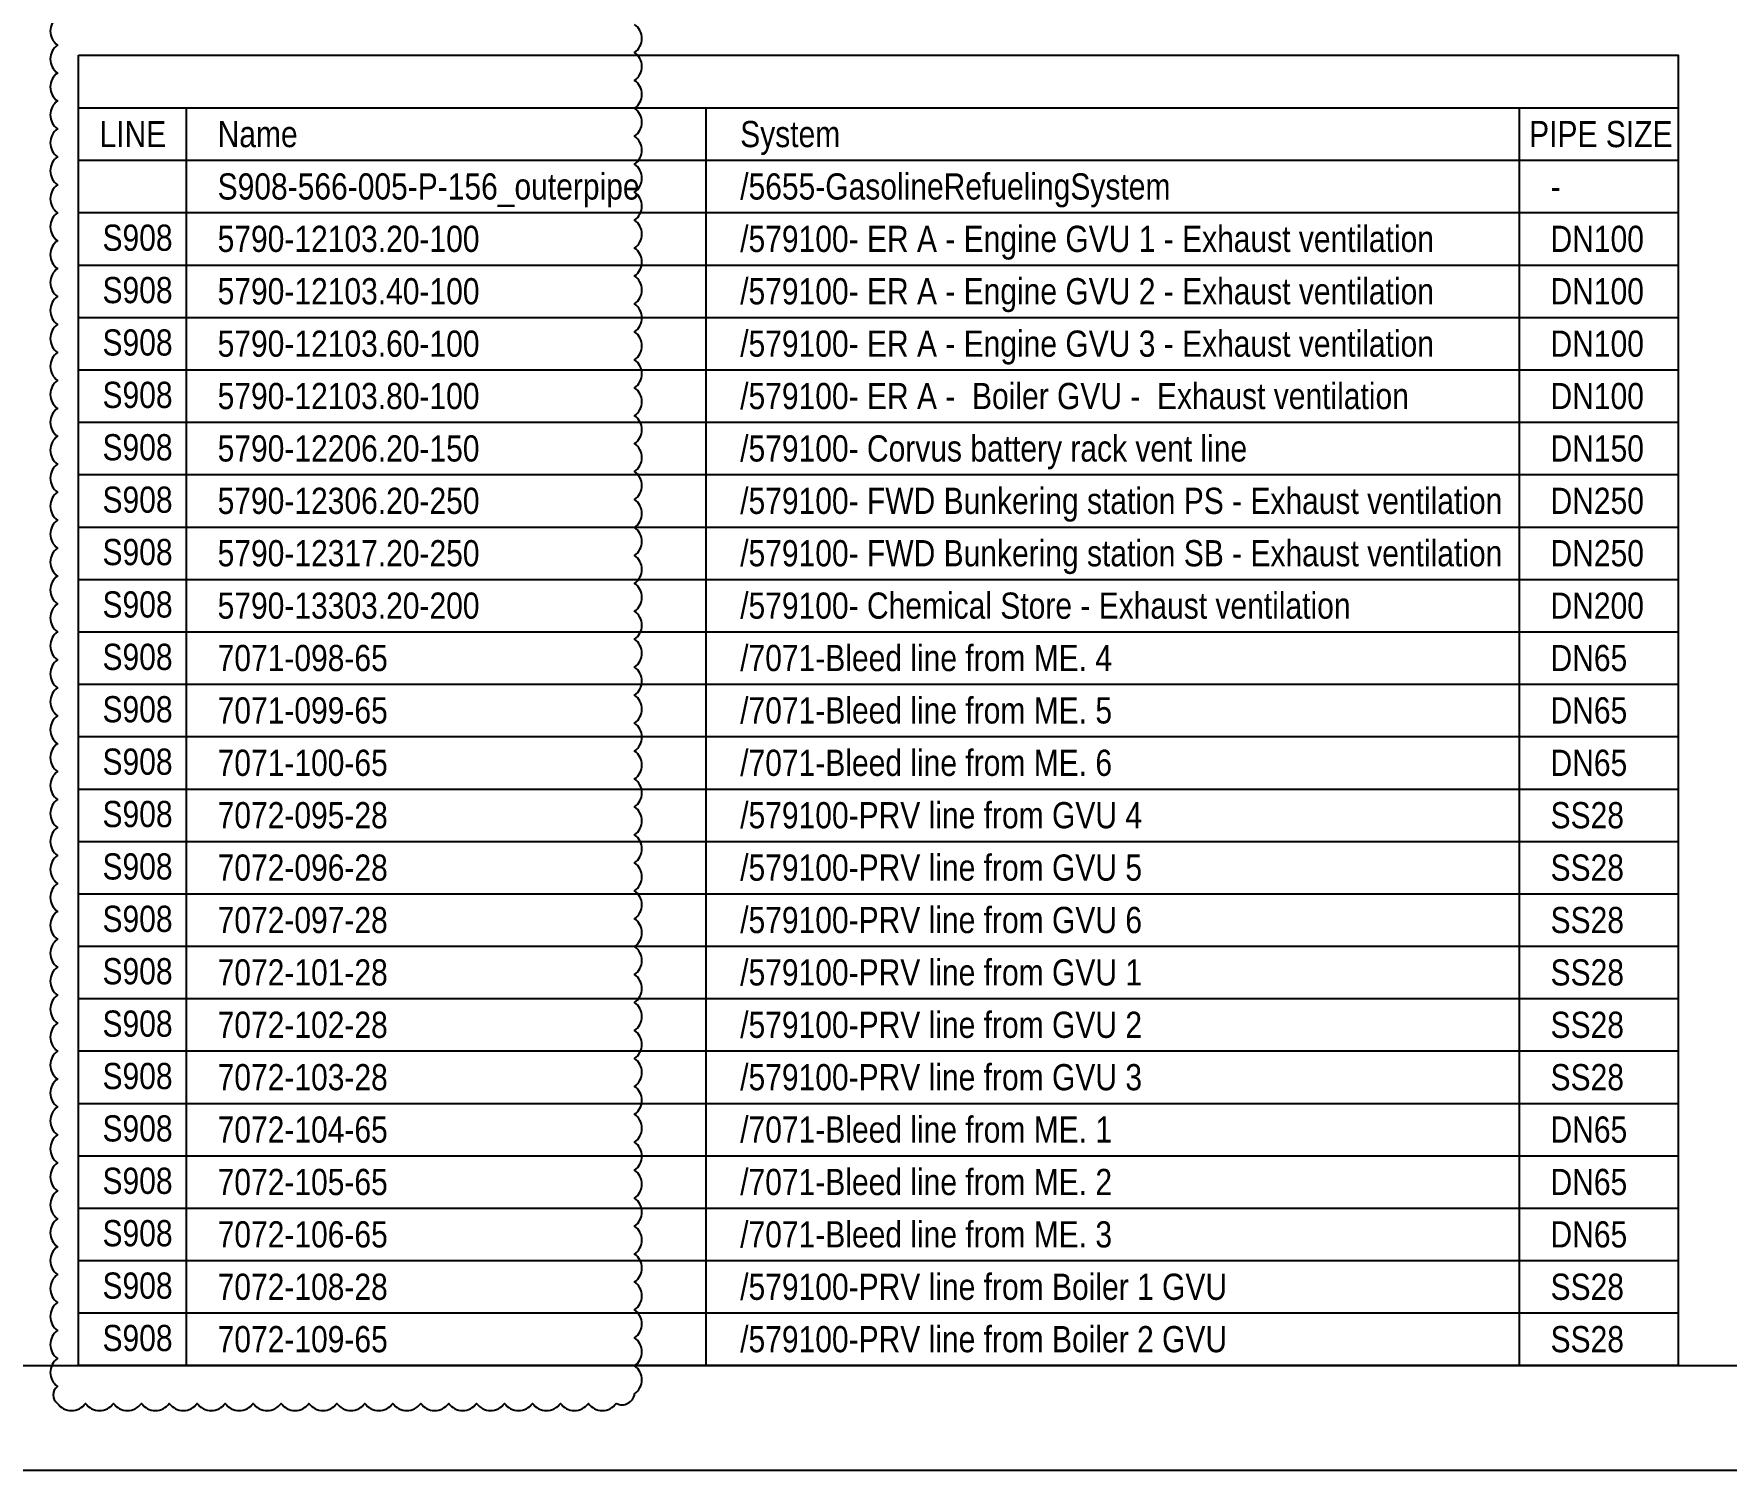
# Model space of a CAD drawing. Header units: millimetres. Extents: x 0 to 50500, y 0 to 29700.
# Drawn here: x 4969 to 13046, y 0 to 6853 of the extents above; entities that cross this region are included whole.
import ezdxf

# ---------------------------------------------------------------- set-up
doc = ezdxf.new("R2010")
doc.units = ezdxf.units.MM
doc.header["$LTSCALE"] = 50
for name, color, linetype in [('$Rev.C', 7, 'Continuous'), ('000-BT5', 7, 'Continuous'), ('100-TX1', 1, 'Continuous')]:
    doc.layers.add(name, color=color, linetype=linetype)
doc.styles.add('AvevaTextStyle2', font='Arial Narrow')

# ---------------------------------------------------------------- blocks, each defined once
blk = doc.blocks.new('VARD A1L')
at = {"color": 1}
blk.add_lwpolyline([(0, 0), (841, 0), (841, 594), (0, 594)], close=True, dxfattribs=at)
blk.add_lwpolyline([(10, 584), (10, 10), (831, 10), (831, 584)], close=True)

msp = doc.modelspace()

# ---------------------------------------------------------------- linework, layer by layer
at = {"layer": '$Rev.C'}
msp.add_lwpolyline([(5082.23, 6932.94, 0.5205671), (5082.23, 6799.6, 0.5205671), (5082.23, 6666.27, 0.5205671), (5082.23, 6532.94, 0.5205671), (5082.23, 6399.6, 0.5205671), (5082.23, 6266.27, 0.5205671), (5082.23, 6132.94, 0.5205671), (5082.23, 5999.6, 0.5205671), (5082.23, 5866.27, 0.5205671), (5082.23, 5732.94, 0.5205671), (5082.23, 5599.6, 0.5205671), (5082.23, 5466.27, 0.5205671), (5082.23, 5332.94, 0.5205671), (5082.23, 5199.6, 0.5205671), (5082.23, 5066.27, 0.5205671), (5082.23, 4932.94, 0.5205671), (5082.23, 4799.6, 0.5205671), (5082.23, 4666.27, 0.5205671), (5082.23, 4532.94, 0.5205671), (5082.23, 4399.6, 0.5205671), (5082.23, 4266.27, 0.5205671), (5082.23, 4132.94, 0.5205671), (5082.23, 3999.6, 0.5205671), (5082.23, 3866.27, 0.5205671), (5082.23, 3732.94, 0.5205671), (5082.23, 3599.6, 0.5205671), (5082.23, 3466.27, 0.5205671), (5082.23, 3332.94, 0.5205671), (5082.23, 3199.6, 0.5205671), (5082.23, 3066.27, 0.5205671), (5082.23, 2932.94, 0.5205671), (5082.23, 2799.6, 0.5205671), (5082.23, 2666.27, 0.5205671), (5082.23, 2532.94, 0.5205671), (5082.23, 2399.6, 0.5205671), (5082.23, 2266.27, 0.5205671), (5082.23, 2132.94, 0.5205671), (5082.23, 1999.6, 0.5205671), (5082.23, 1866.27, 0.5205671), (5082.23, 1732.94, 0.5205671), (5082.23, 1599.6, 0.5205671), (5082.23, 1466.27, 0.5205671), (5082.23, 1332.94, 0.5205671), (5082.23, 1199.6, 0.5205671), (5082.23, 1066.27, 0.5205671), (5082.23, 932.94, 0.5205671), (5082.23, 799.6, 0.5205671), (5082.23, 666.27, 0.5205671), (5082.23, 532.94, 0.5205671), (5082.23, 399.6, 0.5205671), (5082.23, 318.72, 0.5205671), (5215.57, 318.72, 0.5205671), (5348.9, 318.72, 0.5205671), (5482.23, 318.72, 0.5205671), (5615.57, 318.72, 0.5205671), (5748.9, 318.72, 0.5205671), (5882.23, 318.72, 0.5205671), (6015.57, 318.72, 0.5205671), (6148.9, 318.72, 0.5205671), (6282.23, 318.72, 0.5205671), (6415.57, 318.72, 0.5205671), (6548.9, 318.72, 0.5205671), (6682.23, 318.72, 0.5205671), (6815.57, 318.72, 0.5205671), (6948.9, 318.72, 0.5205671), (7082.23, 318.72, 0.5205671), (7215.57, 318.72, 0.5205671), (7348.9, 318.72, 0.5205671), (7482.23, 318.72, 0.5205671), (7615.57, 318.72, 0.5205671), (7748.9, 318.72, 0.5205671), (7836.43, 364.52, 0.5205671), (7836.43, 497.86, 0.5205671), (7836.43, 631.19, 0.5205671), (7836.43, 764.52, 0.5205671), (7836.43, 897.86, 0.5205671), (7836.43, 1031.19, 0.5205671), (7836.43, 1164.52, 0.5205671), (7836.43, 1297.86, 0.5205671), (7836.43, 1431.19, 0.5205671), (7836.43, 1564.53, 0.5205671), (7836.43, 1697.86, 0.5205671), (7836.43, 1831.19, 0.5205671), (7836.43, 1964.53, 0.5205671), (7836.43, 2097.86, 0.5205671), (7836.43, 2231.19, 0.5205671), (7836.43, 2364.53, 0.5205671), (7836.43, 2497.86, 0.5205671), (7836.43, 2631.19, 0.5205671), (7836.43, 2764.53, 0.5205671), (7836.43, 2897.86, 0.5205671), (7836.43, 3031.19, 0.5205671), (7836.43, 3164.53, 0.5205671), (7836.43, 3297.86, 0.5205671), (7836.43, 3431.19, 0.5205671), (7836.43, 3564.53, 0.5205671), (7836.43, 3697.86, 0.5205671), (7836.43, 3831.19, 0.5205671), (7836.43, 3964.53, 0.5205671), (7836.43, 4097.86, 0.5205671), (7836.43, 4231.19, 0.5205671), (7836.43, 4364.53, 0.5205671), (7836.43, 4497.86, 0.5205671), (7836.43, 4631.19, 0.5205671), (7836.43, 4764.53, 0.5205671), (7836.43, 4897.86, 0.5205671), (7836.43, 5031.19, 0.5205671), (7836.43, 5164.53, 0.5205671), (7836.43, 5297.86, 0.5205671), (7836.43, 5431.19, 0.5205671), (7836.43, 5564.53, 0.5205671), (7836.43, 5697.86, 0.5205671), (7836.43, 5831.19, 0.5205671), (7836.43, 5964.53, 0.5205671), (7836.43, 6097.86, 0.5205671), (7836.43, 6231.19, 0.5205671), (7836.43, 6364.53, 0.5205671), (7836.43, 6497.86, 0.5205671), (7836.43, 6631.19, 0.5205671), (7836.43, 6764.53, 0.5205671), (7836.43, 6897.86, 0.5205671)], format="xyb", dxfattribs=at)
at = {"layer": '100-TX1'}
for p, q in [((5182.61, 6500), (12817.18, 6500)), ((5696.18, 6500), (5696.18, 500)), ((8176.94, 6500), (8176.94, 500)), ((12058.15, 6500), (12058.15, 500)), ((5182.61, 6250), (12817.18, 6250)), ((5182.61, 6000), (12817.18, 6000)), ((5182.61, 5750), (12817.18, 5750)), ((5182.61, 5500), (12817.18, 5500)), ((5182.61, 5250), (12817.18, 5250)), ((5182.61, 5000), (12817.18, 5000)), ((5182.61, 4750), (12817.18, 4750)), ((5182.61, 4500), (12817.18, 4500)), ((5182.61, 4250), (12817.18, 4250)), ((5182.61, 4000), (12817.18, 4000)), ((5182.61, 3750), (12817.18, 3750)), ((5182.61, 3500), (12817.18, 3500)), ((5182.61, 3250), (12817.18, 3250)), ((5182.61, 3000), (12817.18, 3000)), ((5182.61, 2750), (12817.18, 2750)), ((5182.61, 2500), (12817.18, 2500)), ((5182.61, 2250), (12817.18, 2250)), ((5182.61, 2000), (12817.18, 2000)), ((5182.61, 1750), (12817.18, 1750)), ((5182.61, 1500), (12817.18, 1500)), ((5182.61, 1250), (12817.18, 1250)), ((5182.61, 1000), (12817.18, 1000)), ((5182.61, 750), (12817.18, 750))]:
    msp.add_line(p, q, dxfattribs=at)
msp.add_lwpolyline([(5182.61, 6750.76), (12817.18, 6750.76), (12817.18, 500), (5182.61, 500)], close=True, dxfattribs=at)

# ---------------------------------------------------------------- block references
at = {"layer": '000-BT5', "xscale": 50, "yscale": 50, "zscale": 50}
msp.add_blockref('VARD A1L', (0, 0), dxfattribs=at)

# ---------------------------------------------------------------- texts
at = {"layer": '100-TX1', "char_height": 125, "attachment_point": 1, "line_spacing_factor": 0.9, "style": 'AvevaTextStyle2'}
for s, insert in [('{\\fArial Narrow|b0|i0;LINE}', (5282.61, 6437.5)), ('{\\fArial Narrow|b0|i0;Name}', (5846.18, 6437.5)), ('{\\fArial Narrow|b0|i0;System}', (8340.35, 6437.5)), ('{\\fArial Narrow|b0|i0|c0|p34;PIPE SIZE}', (12105.81, 6437.5)), ('{\\fArial Narrow|b0|i0;S908-566-005-P-156_outerpipe}', (5846.18, 6187.5)), ('{\\fArial Narrow|b0|i0|c0|p34;/5655-GasolineRefuelingSystem}', (8340.35, 6187.5)), ('{\\fArial Narrow|b0|i0|c0|p34;-}', (12208.15, 6187.5)), ('{\\fArial Narrow|b0|i0|c0|p34;S908}', (5296.78, 5943.1)), ('{\\fArial Narrow|b0|i0|c0|p34;5790-12103.20-100}', (5846.18, 5937.5)), ('{\\fArial Narrow|b0|i0|c0|p39;/579100- ER A - Engine GVU 1 - Exhaust ventilation}', (8340.35, 5937.5)), ('{\\fArial Narrow|b0|i0|c0|p34;DN100}', (12208.15, 5937.5)), ('{\\fArial Narrow|b0|i0|c0|p34;S908}', (5296.78, 5693.1)), ('{\\fArial Narrow|b0|i0|c0|p34;5790-12103.40-100}', (5846.18, 5687.5)), ('{\\fArial Narrow|b0|i0|c0|p39;/579100- ER A - Engine GVU 2 - Exhaust ventilation}', (8340.35, 5687.5)), ('{\\fArial Narrow|b0|i0|c0|p34;DN100}', (12208.15, 5687.5)), ('{\\fArial Narrow|b0|i0|c0|p34;S908}', (5296.78, 5443.1)), ('{\\fArial Narrow|b0|i0|c0|p34;5790-12103.60-100}', (5846.18, 5437.5)), ('{\\fArial Narrow|b0|i0|c0|p39;/579100- ER A - Engine GVU 3 - Exhaust ventilation}', (8340.35, 5437.5)), ('{\\fArial Narrow|b0|i0|c0|p34;DN100}', (12208.15, 5437.5)), ('{\\fArial Narrow|b0|i0|c0|p34;S908}', (5296.78, 5193.1)), ('{\\fArial Narrow|b0|i0|c0|p34;5790-12103.80-100}', (5846.18, 5187.5)), ('{\\fArial Narrow|b0|i0|c0|p39;/579100- ER A -  Boiler GVU -  Exhaust ventilation}', (8340.35, 5187.5)), ('{\\fArial Narrow|b0|i0|c0|p34;DN100}', (12208.15, 5187.5)), ('{\\fArial Narrow|b0|i0|c0|p34;S908}', (5296.78, 4943.1)), ('{\\fArial Narrow|b0|i0|c0|p34;5790-12206.20-150}', (5846.18, 4937.5)), ('{\\fArial Narrow|b0|i0|c0|p39;/579100- Corvus battery rack vent line}', (8340.35, 4937.5)), ('{\\fArial Narrow|b0|i0|c0|p34;DN150}', (12208.15, 4937.5)), ('{\\fArial Narrow|b0|i0|c0|p34;S908}', (5296.78, 4693.1)), ('{\\fArial Narrow|b0|i0|c0|p34;5790-12306.20-250}', (5846.18, 4687.5)), ('{\\fArial Narrow|b0|i0|c0|p39;/579100- FWD Bunkering station PS - Exhaust ventilation}', (8340.35, 4687.5)), ('{\\fArial Narrow|b0|i0|c0|p34;DN250}', (12208.15, 4687.5)), ('{\\fArial Narrow|b0|i0|c0|p34;S908}', (5296.78, 4443.1)), ('{\\fArial Narrow|b0|i0|c0|p39;/579100- FWD Bunkering station SB - Exhaust ventilation}', (8340.35, 4437.5)), ('{\\fArial Narrow|b0|i0|c0|p34;5790-12317.20-250}', (5846.18, 4437.5)), ('{\\fArial Narrow|b0|i0|c0|p34;DN250}', (12208.15, 4437.5)), ('{\\fArial Narrow|b0|i0|c0|p34;S908}', (5296.78, 4193.1)), ('{\\fArial Narrow|b0|i0|c0|p34;5790-13303.20-200}', (5846.18, 4187.5)), ('{\\fArial Narrow|b0|i0|c0|p39;/579100- Chemical Store - Exhaust ventilation}', (8340.35, 4187.5)), ('{\\fArial Narrow|b0|i0|c0|p34;DN200}', (12208.15, 4187.5)), ('{\\fArial Narrow|b0|i0|c0|p34;S908}', (5296.78, 3943.1)), ('{\\fArial Narrow|b0|i0|c0|p34;7071-098-65}', (5846.18, 3937.5)), ('{\\fArial Narrow|b0|i0|c0|p34;DN65}', (12208.15, 3937.5)), ('{\\fArial Narrow|b0|i0|c0|p34;S908}', (5296.78, 3693.1)), ('{\\fArial Narrow|b0|i0|c0|p34;7071-099-65}', (5846.18, 3687.5)), ('{\\fArial Narrow|b0|i0|c0|p34;/7071-Bleed line from ME. 5}', (8340.35, 3687.5)), ('{\\fArial Narrow|b0|i0|c0|p34;DN65}', (12208.15, 3687.5)), ('{\\fArial Narrow|b0|i0|c0|p34;S908}', (5296.78, 3443.1)), ('{\\fArial Narrow|b0|i0|c0|p34;7071-100-65}', (5846.18, 3437.5)), ('{\\fArial Narrow|b0|i0|c0|p34;/7071-Bleed line from ME. 6}', (8340.35, 3437.5)), ('{\\fArial Narrow|b0|i0|c0|p34;DN65}', (12208.15, 3437.5)), ('{\\fArial Narrow|b0|i0|c0|p34;S908}', (5296.78, 3193.1)), ('{\\fArial Narrow|b0|i0|c0|p34;7072-095-28}', (5846.18, 3187.5)), ('{\\fArial Narrow|b0|i0|c0|p34;/579100-PRV line from GVU 4}', (8340.35, 3187.5)), ('{\\fArial Narrow|b0|i0|c0|p34;SS28}', (12208.15, 3187.5)), ('{\\fArial Narrow|b0|i0|c0|p34;S908}', (5296.78, 2943.1)), ('{\\fArial Narrow|b0|i0|c0|p34;7072-096-28}', (5846.18, 2937.5)), ('{\\fArial Narrow|b0|i0|c0|p34;/579100-PRV line from GVU 5}', (8340.35, 2937.5)), ('{\\fArial Narrow|b0|i0|c0|p34;SS28}', (12208.15, 2937.5)), ('{\\fArial Narrow|b0|i0|c0|p34;S908}', (5296.78, 2693.1)), ('{\\fArial Narrow|b0|i0|c0|p34;7072-097-28}', (5846.18, 2687.5)), ('{\\fArial Narrow|b0|i0|c0|p34;SS28}', (12208.15, 2687.5)), ('{\\fArial Narrow|b0|i0|c0|p34;S908}', (5296.78, 2443.1)), ('{\\fArial Narrow|b0|i0|c0|p34;7072-101-28}', (5846.18, 2437.5)), ('{\\fArial Narrow|b0|i0|c0|p34;/579100-PRV line from GVU 1}', (8340.35, 2437.5)), ('{\\fArial Narrow|b0|i0|c0|p34;SS28}', (12208.15, 2437.5)), ('{\\fArial Narrow|b0|i0|c0|p34;S908}', (5296.78, 2193.1)), ('{\\fArial Narrow|b0|i0|c0|p34;7072-102-28}', (5846.18, 2187.5)), ('{\\fArial Narrow|b0|i0|c0|p34;SS28}', (12208.15, 2187.5)), ('{\\fArial Narrow|b0|i0|c0|p34;S908}', (5296.78, 1943.1)), ('{\\fArial Narrow|b0|i0|c0|p34;7072-103-28}', (5846.18, 1937.5)), ('{\\fArial Narrow|b0|i0|c0|p34;SS28}', (12208.15, 1937.5)), ('{\\fArial Narrow|b0|i0|c0|p34;S908}', (5296.78, 1693.1)), ('{\\fArial Narrow|b0|i0|c0|p34;7072-104-65}', (5846.18, 1687.5)), ('{\\fArial Narrow|b0|i0|c0|p34;/7071-Bleed line from ME. 1}', (8340.35, 1687.5)), ('{\\fArial Narrow|b0|i0|c0|p34;DN65}', (12208.15, 1687.5)), ('{\\fArial Narrow|b0|i0|c0|p34;S908}', (5296.78, 1443.1)), ('{\\fArial Narrow|b0|i0|c0|p34;7072-105-65}', (5846.18, 1437.5)), ('{\\fArial Narrow|b0|i0|c0|p34;/7071-Bleed line from ME. 2}', (8340.35, 1437.5)), ('{\\fArial Narrow|b0|i0|c0|p34;DN65}', (12208.15, 1437.5)), ('{\\fArial Narrow|b0|i0|c0|p34;S908}', (5296.78, 1193.1)), ('{\\fArial Narrow|b0|i0|c0|p34;7072-106-65}', (5846.18, 1187.5)), ('{\\fArial Narrow|b0|i0|c0|p34;/7071-Bleed line from ME. 3}', (8340.35, 1187.5)), ('{\\fArial Narrow|b0|i0|c0|p34;DN65}', (12208.15, 1187.5)), ('{\\fArial Narrow|b0|i0|c0|p34;S908}', (5296.78, 943.1)), ('{\\fArial Narrow|b0|i0|c0|p34;7072-108-28}', (5846.18, 937.5)), ('{\\fArial Narrow|b0|i0|c0|p34;/579100-PRV line from Boiler 1 GVU}', (8340.35, 937.5)), ('{\\fArial Narrow|b0|i0|c0|p34;SS28}', (12208.15, 937.5)), ('{\\fArial Narrow|b0|i0|c0|p34;S908}', (5296.78, 693.1)), ('{\\fArial Narrow|b0|i0|c0|p34;7072-109-65}', (5846.18, 687.5)), ('{\\fArial Narrow|b0|i0|c0|p34;/579100-PRV line from Boiler 2 GVU}', (8340.35, 687.5)), ('{\\fArial Narrow|b0|i0|c0|p34;SS28}', (12208.15, 687.5))]:
    msp.add_mtext(s, dxfattribs=dict(at, insert=insert))
for s, insert, width in [('{\\fArial Narrow|b0|i0|c0|p34;/7071-Bleed line from ME. 4}', (8340.35, 3937.5), 1865.5986), ('{\\fArial Narrow|b0|i0|c0|p34;/579100-PRV line from GVU 6}', (8340.35, 2687.5), 2096.3506), ('{\\fArial Narrow|b0|i0|c0|p34;/579100-PRV line from GVU 2}', (8340.35, 2187.5), 2096.3506), ('{\\fArial Narrow|b0|i0|c0|p34;/579100-PRV line from GVU 3}', (8340.35, 1937.5), 2096.3506)]:
    msp.add_mtext(s, dxfattribs=dict(at, insert=insert, width=width))

doc.saveas('drawing.dxf')
